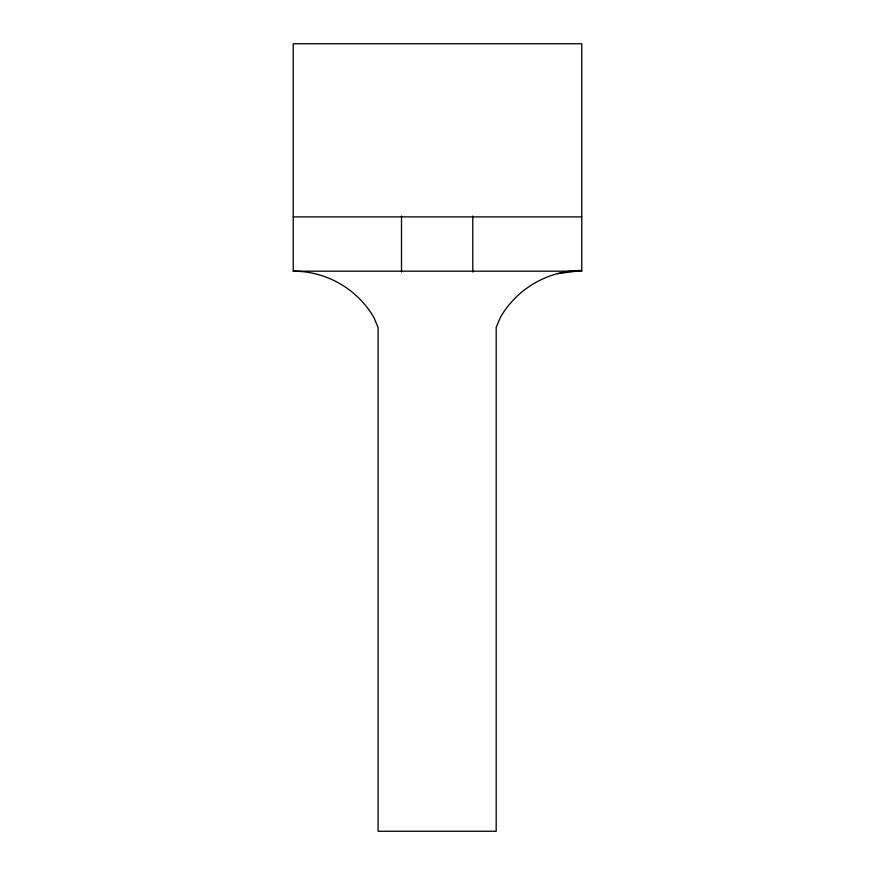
<?xml version="1.0" encoding="UTF-8"?>
<svg xmlns="http://www.w3.org/2000/svg" width="875" height="875" viewBox="0 0 875 875"><rect width="100%" height="100%" fill="white"/><g stroke="black" fill="none" stroke-linecap="round" stroke-linejoin="round"><path stroke-width="1.31" d="M557.419 273.667L581.766 270.462A94.062 94.062 0 0 0 500.303 317.494L496.191 327.425L496.191 831.25L378.098 831.25L378.098 327.556L374.073 317.844A93.341 93.341 0 0 0 293.234 271.173L293.234 43.75L581.766 43.75L581.766 271.173L293.234 271.173M293.234 216.891L581.766 216.891M472.784 216.016L472.784 272.07M401.505 216.016L401.505 272.07"/></g></svg>
